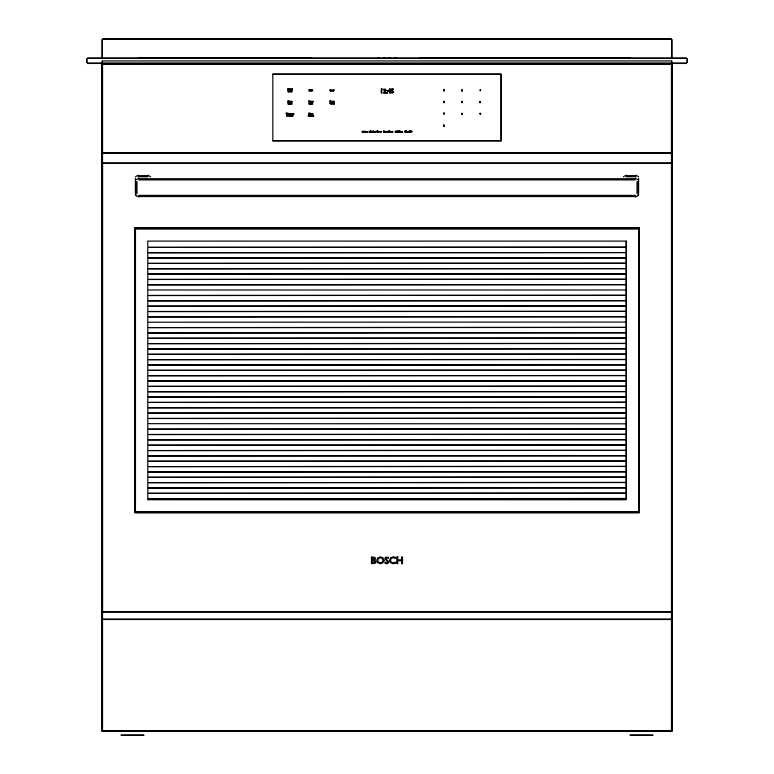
<?xml version="1.0" encoding="UTF-8"?>
<svg xmlns="http://www.w3.org/2000/svg" width="774" height="774" viewBox="0 0 774 774"><rect width="100%" height="100%" fill="white"/><g stroke="black" fill="none" stroke-linecap="round" stroke-linejoin="round"><path stroke-width="1.16" d="M135.382 228.785L135.382 511.914M638.618 511.914L638.618 228.785M134.647 228.117L134.647 512.582M272.835 74.236L272.835 140.742M501.165 140.742L501.165 74.236M638.647 193.742L638.211 195.367L635.406 196.983M639.353 512.582L639.353 228.117M286.593 113.981L286.99 112.994L287.589 113.981C288.692 110.943 287.512 116.613 287.086 113.265L286.612 114.446L285.993 112.994M288.954 115.626C288.334 114.842 287.996 116.971 289.05 115.461M370.069 131.59L370.891 130.961L370.301 131.609L371.036 132.325M135.382 176.762L138.024 175.234M135.789 179.907L138.594 178.291M623.409 176.762L626.05 175.234M637.505 195.812L638.618 194.7M290.008 89.329L290.618 90.007L290.008 89.184M291.585 101.539L292.185 102.216L291.585 101.394M290.598 103.426L291.208 104.103L290.608 103.29M292.301 113.749L292.911 114.426L292.311 113.614M311.612 101.539L312.212 102.216L311.612 101.394M332.597 101.539L333.207 102.216L332.607 101.394M365.725 131.686L366.305 132.325L365.734 131.541M373.32 131.686L373.9 132.325L373.329 131.541M375.284 131.686L375.864 132.325L375.293 131.541M386.952 131.686L387.532 132.325L386.952 131.541M402.17 131.686L402.751 132.325L402.18 131.541M290.221 113.739C290.772 114.407 292.369 113.614 290.221 113.614M378.486 131.677C379.018 132.306 380.537 131.551 378.486 131.541M390.154 131.677C390.677 132.306 392.205 131.551 390.154 131.541M310.635 90.481C310.142 89.62 310.925 91.564 310.635 90.374M310.635 103.639C310.142 102.778 310.925 104.722 310.635 103.532M288.721 113.962C288.325 113.168 288.692 114.881 288.721 113.855M289.592 115.848C289.099 114.997 289.873 116.932 289.592 115.752M332.501 103.639C332.007 102.778 332.791 104.722 332.501 103.532M401.532 131.88C401.058 131.067 401.832 132.915 401.532 131.783M407.879 131.88C407.395 131.087 408.159 132.876 407.879 131.783M272.932 74.14L501.068 74.14M134.802 227.962L639.198 227.962M135.469 228.698L638.531 228.698M501.068 140.849L272.932 140.849M638.531 512.001L135.469 512.001M639.198 512.746L134.802 512.746M102.719 38.894L671.281 38.894M102.719 39.174L671.281 39.174M377.935 57.595L379.454 57.595M383.478 57.595L384.988 57.595M389.012 57.595L390.522 57.595M394.547 57.595L396.065 57.595M138.662 57.779L310.751 57.779M420.127 57.779L630.375 57.779M145.289 57.934L168.645 57.934M171.741 57.934L277.673 57.934M281.204 57.934L304.114 57.934M310.074 57.934L310.664 57.934M420.214 57.934L420.892 57.934M428.206 57.934L469.199 57.934M472.285 57.934L578.217 57.934M581.313 57.934L582.58 57.934M583.509 57.934L622.296 57.934M629.61 57.934L630.288 57.934M87.501 58.021L686.499 58.021M87.501 58.408L686.499 58.408M102.342 60.933L671.658 60.933M87.501 63.081L686.499 63.081M87.501 63.458L686.499 63.458M102.913 63.729L671.087 63.729M102.913 64.078L671.087 64.078M273.077 74.236L500.923 74.236M444.179 113.314L443.502 113.101L444.508 113.101L443.802 114.687M290.627 115.374L291.005 115.945C291.788 114.097 290.985 117.648 290.705 115.674C290.463 117.619 289.602 114.088 290.395 115.945M273.077 140.742L500.923 140.742M102.913 152.807L671.087 152.807M102.913 153.165L671.087 153.165M103.01 162.975L670.99 162.975M103.01 163.353L670.99 163.353M138.024 175.64L147.95 175.64M626.05 175.64L635.976 175.64M138.024 176.762L147.95 176.762M626.05 176.762L635.976 176.762M138.594 178.717L635.406 178.717M138.594 179.907L635.406 179.907M138.594 195.367L635.406 195.367M138.594 196.557L635.406 196.557M135.015 227.962L638.985 227.962M135.015 228.117L638.985 228.117M135.595 228.785L638.405 228.785M626.176 241.101L147.766 241.101L147.786 499.569L626.214 499.627L626.243 241.13L626.234 499.569L147.766 499.598M135.595 512.001L638.405 511.914M135.015 512.582L638.985 512.582M103.01 611.692L670.99 611.692M103.01 612.079L670.99 612.079M103.194 619.065L670.806 619.065M103.194 619.519L670.806 619.519M103.194 730.859L670.806 730.859M102.342 731.295L671.658 731.295M102.342 731.43L671.658 731.43M121.083 735.126L143.896 735.126M630.104 735.126L652.917 735.126M121.208 735.252L143.77 735.252M630.23 735.252L652.792 735.252M635.976 175.234L638.618 176.762M635.406 178.291L638.211 179.907M147.95 175.234L150.591 176.762M138.594 196.983L135.789 195.367L135.353 193.742M311.487 116.158L311.496 115.52L311.67 116.158M370.069 131.648L371.346 132.325L371.346 131.425L371.172 132.325M135.382 194.7L136.495 195.812M687.409 58.93L687.409 62.549M687.022 58.93L687.022 62.549M671.938 39.561L671.938 58.553M671.987 62.326L671.987 731.101M671.851 61.117L671.851 731.101M671.658 39.561L671.658 58.553M671.561 64.561L671.561 152.333M671.464 62.839L671.464 730.337M639.198 228.33L639.198 512.369M638.618 178.291L638.618 193.171M638.211 181.532L638.211 193.742M637.021 181.532L637.021 193.742M625.295 289.989L148.705 289.989M625.295 322.071L148.705 322.226M625.295 423.823L148.705 423.668M501.068 74.381L501.068 140.597M136.979 181.532L136.979 193.742M135.789 181.532L135.789 193.742M135.469 228.901L135.469 511.798M135.382 178.291L135.382 193.171M134.802 228.33L134.802 512.369M102.536 62.839L102.536 730.337M102.342 39.561L102.342 58.553M102.439 64.561L102.439 152.333M102.487 163.885L102.487 611.17M102.062 39.561L102.062 58.553M102.149 61.117L102.149 731.101M102.013 62.326L102.013 731.101M86.978 58.93L86.978 62.549M86.591 58.93L86.591 62.549M480.47 113.575L479.948 113.546L480.47 113.575M397.314 131.154L397.468 132.325L397.314 131.154M411.4 131.154C411.391 133.505 412.977 130.4 411.4 131.154M385.171 90.219L383.372 93.161L386.1 93.161L386.1 92.58L384.455 92.58L385.791 90.152L385.423 89.184L383.469 89.223L383.469 89.997L384.436 89.416L385.171 90.219M462.242 89.939L461.594 90.993L462.581 91.003L461.981 90.79C463.433 89.436 460.646 89.252 462.242 89.939M443.754 125.282L443.957 126.307L443.754 125.282M480.586 89.832C480.18 92.89 479.57 88.526 480.586 89.832M290.173 103.513C289.824 105.786 289.108 102.758 290.173 103.513M293.83 113.836C293.53 116.09 292.688 113.081 293.83 113.836M367.186 131.764C366.857 133.931 366.131 131.019 367.186 131.764M443.599 125.136L443.957 126.52L444.324 125.136L443.599 125.136M461.643 114.03C463.113 116.023 462.194 111.388 461.643 114.03M409.417 130.941L409.03 132.344L409.417 130.941M479.909 101.733L479.88 102.7C481.118 103.126 480.093 100.601 479.909 101.733M309.929 89.881L309.939 90.819L309.068 90.945L309.068 89.513L309.929 89.881M309.929 103.039L309.939 103.977L309.068 104.103L309.068 102.671L309.929 103.039M330.914 89.881L330.933 90.819L330.063 90.945L330.063 89.513L330.914 89.881M375.516 558.635L374.481 560.105L376.106 561.866L375.584 563.085L371.462 563.675L371.462 556.903L375.022 557.454L375.516 558.635M330.527 103.077C331.108 105.351 328.34 102.342 330.527 103.077M480.702 113.652L480.528 114.233C480.373 115.316 479.299 112.791 480.557 113.246L480.702 113.652M289.476 113.73L289.224 114.426L289.476 113.73M292.853 115.616L292.601 116.313L292.853 115.616M311.835 113.73C310.838 115.191 312.725 112.791 311.777 113.701M331.485 90.248L331.233 90.945L331.485 90.248M381.079 131.657L380.837 132.325L381.079 131.657M392.737 131.657L392.495 132.325L392.737 131.657M408.595 131.657L408.353 132.325L408.595 131.657M287.909 115.597C287.212 117.319 286.303 114.368 287.764 115.229L287.909 115.597M290.308 91.071C290.589 93.112 291.218 90.5 290.308 91.071M372.352 131.541C372.613 133.486 373.213 130.99 372.352 131.541M290.947 89.174L290.947 89.871L291.663 89.91L290.947 89.174M290.473 101.384L290.463 102.081L291.179 102.12L290.473 101.384M291.663 115.49L291.663 116.187L292.369 116.226L291.663 115.49M312.203 90.123L312.203 90.81L312.919 90.858L312.203 90.123M312.203 103.271L312.203 103.968L312.919 104.016L312.203 103.271M312.473 113.604L312.473 114.291L313.189 114.339L312.473 113.604M312.193 115.49L312.193 116.187L312.899 116.226L312.193 115.49M362.89 131.532L363.567 132.238L362.89 131.532M374.229 131.532L374.906 132.238L374.229 131.532M379.937 131.532L380.614 132.238L379.937 131.532M385.887 131.532L386.565 132.238L385.887 131.532M391.596 131.532L392.283 132.238L391.596 131.532M395.94 131.532L396.617 132.238L395.94 131.532M400.255 131.532L400.932 132.238L400.255 131.532M406.602 131.532L407.279 132.238L406.602 131.532M289.834 91.409L289.205 91.409L289.834 91.409M311.032 101.733L310.403 101.733L311.032 101.733M311.167 113.952L310.548 113.952L311.167 113.952M310.645 115.839L310.026 115.839L310.645 115.839M332.81 90.471L332.181 90.471L332.81 90.471M332.017 101.733L331.398 101.733L332.017 101.733M331.688 103.629L331.069 103.619L331.688 103.629M480.49 102.391L479.977 102.226L480.49 102.391M290.018 91.409L289.515 91.913L289.012 91.409L290.018 91.409M311.216 101.733L310.713 102.236L310.21 101.733L311.216 101.733M311.361 113.952L310.848 114.446L310.355 113.952L311.361 113.952M310.838 115.839L310.326 116.332L309.832 115.839L310.838 115.839M311.138 115.49L311.864 116.313L311.864 114.881L311.138 115.49M332.994 90.471L332.491 90.964L331.988 90.471L332.994 90.471M332.21 101.733L331.698 102.236L331.204 101.733L332.21 101.733M331.882 103.619L331.369 104.122L330.875 103.619L331.882 103.619M289.244 101.5L288.47 102.236L287.705 101.5L288.479 100.765L289.244 101.5M384.717 131.648L383.981 132.344L383.256 131.648L383.981 130.941L384.717 131.648M411.129 131.648L410.394 132.344L409.669 131.648L410.394 130.941L411.129 131.648M384.03 560.289L383.053 562.708L380.363 563.762L377.731 562.717L376.754 560.289L377.751 557.851L380.382 556.816L383.043 557.851L384.03 560.289M393.598 91.845L393.202 92.832L391.151 92.957L391.151 92.319L392.089 92.628L392.979 91.854L391.47 91.1L391.47 88.865L393.386 88.865L393.386 89.416L392.031 89.416L392.031 90.5L393.598 91.845M462.523 102.362C460.859 103.416 462.804 102.284 461.749 102.091L461.749 101.278L462.446 101.278L461.952 101.868L462.523 102.362M462.368 114.223L461.817 114.223L462.368 114.223M288.083 101.113L288.083 101.887L288.876 101.887L288.876 101.113L288.083 101.113M383.604 131.27L383.604 132.015L384.368 132.015L384.368 131.27L383.604 131.27M410.017 131.27L410.017 132.015L410.781 132.015L410.781 131.27L410.017 131.27M378.505 558.441L377.76 560.289L378.505 562.137L380.382 562.872L382.279 562.137L383.024 560.289L382.279 558.441L380.382 557.706L378.505 558.441M309.842 90.539L309.271 90.761L309.842 90.539M309.842 103.697L309.271 103.919L309.842 103.697M330.827 90.539L330.266 90.761L330.827 90.539M375.109 561.731L374.81 562.456L372.439 562.804L372.439 560.676L374.742 560.976L375.109 561.731M288.122 115.597L286.806 116.313L286.806 114.881L288.122 115.597M308.971 100.978L308.932 101.994L310.045 102.11L308.961 101.5L310.026 100.881L308.971 100.978M329.966 100.978L329.927 101.994L331.03 102.11L329.956 101.5L331.02 100.881L329.966 100.978M362.629 131.977C361.535 133.234 362.319 129.355 362.629 131.977M395.678 131.977C394.585 133.234 395.369 129.355 395.678 131.977M398.504 131.145L398.475 132.112L399.529 132.228L398.494 131.648L399.51 131.058L398.504 131.145M404.85 131.145L404.821 132.112L405.876 132.228L404.841 131.648L405.857 131.058L404.85 131.145M461.923 113.362L462.272 113.701L461.923 113.362M388.703 561.924L388.161 563.24L386.807 563.762L384.91 563.133L384.91 561.905L386.7 562.891L387.803 562.04L384.872 558.625L385.433 557.309L388.432 557.29L388.432 558.393L386.845 557.686L385.771 558.489L388.703 561.924M390.541 557.831L389.496 560.386L390.367 562.611L393.144 563.762L395.601 563.172L395.601 562.108L393.24 562.872L391.257 562.156L390.502 560.299L391.267 558.451L393.192 557.706L395.533 558.412L395.533 557.377L393.211 556.816L390.541 557.831M288.779 88.981L287.87 90.007L287.87 88.575L288.779 88.981M288.567 88.971L288.083 89.204L288.567 88.971M386.729 90.384L387.261 90.926L386.729 90.384M386.729 92.57L387.261 93.103L386.729 92.57M290.057 101.268L289.805 101.849C288.741 100.233 290.434 103.648 290.057 101.268M313.054 101.268L312.812 101.849C311.748 100.233 313.431 103.648 313.054 101.268M334.049 101.268L333.797 101.849C332.733 100.233 334.426 103.648 334.049 101.268M385.491 131.425L385.259 131.977C384.243 130.438 385.849 133.689 385.491 131.425M374.51 558.722L374.161 559.534L372.439 559.805L372.439 557.783L374.258 558.064L374.51 558.722M313.712 116.061C312.812 116.932 313.441 114.32 313.712 116.061M333.584 103.842C332.714 104.713 333.236 102.12 333.584 103.842M367.979 132.083C367.157 132.905 367.65 130.429 367.979 132.083M288.954 89.59C290.115 90.287 288.886 88.778 288.954 89.59M289.621 104.19L289.621 104.19M293.278 114.513L293.278 114.513M366.653 132.412L366.653 132.412M309.919 113.314L309.474 113.865L309 113.314C309.107 116.487 308.207 111.475 309.465 113.585C310.713 111.475 309.803 116.487 309.919 113.314M309.397 115.2L308.952 115.761L308.478 115.2C308.584 118.374 307.684 113.362 308.932 115.471C310.19 113.362 309.281 118.374 309.397 115.2M389.564 89.978L388.587 91.197L389.583 91.197L389.583 89.978M389.932 88.807L387.755 91.467L389.583 91.748L389.583 93.161L390.193 93.161L390.657 91.748L389.932 88.807M444.199 101.249L443.415 102.216L444.073 102.836L444.199 101.249M291.982 90.945L291.817 91.893L291.343 91.409L291.982 90.945M311.961 90.007L311.787 90.945L311.312 90.471L311.961 90.007M311.961 103.165L311.787 104.103L311.312 103.619L311.961 103.165M291.682 102.971L291.808 104.122L291.682 102.971M334.01 102.971L334.136 104.122L334.01 102.971M363.983 131.241L363.886 132.267L364.477 131.59C365.038 133.38 365.067 130.729 363.983 131.241M371.81 131.241L371.926 132.344L371.81 131.241M110.16 38.7L107.683 38.99L110.16 38.7M119.477 38.7L116.99 38.99L119.477 38.7M128.784 38.7L126.307 38.99L128.784 38.7M138.091 38.7L135.614 38.99L138.091 38.7M147.408 38.7L144.922 38.99L147.408 38.7M156.716 38.7L154.239 38.99L156.716 38.7M166.023 38.7L163.546 38.99L166.023 38.7M175.34 38.7L172.854 38.99L175.34 38.7M184.647 38.7L182.171 38.99L184.647 38.7M193.955 38.7L191.478 38.99L193.955 38.7M203.272 38.7L200.785 38.99L203.272 38.7M212.579 38.7L210.102 38.99L212.579 38.7M221.886 38.7L219.41 38.99L221.886 38.7M231.203 38.7L228.717 38.99L231.203 38.7M240.511 38.7L238.034 38.99L240.511 38.7M249.818 38.7L247.341 38.99L249.818 38.7M259.135 38.7L256.649 38.99L259.135 38.7M268.443 38.7L265.966 38.99L268.443 38.7M277.75 38.7L275.273 38.99L277.75 38.7M287.067 38.7L284.58 38.99L287.067 38.7M296.374 38.7L293.897 38.99L296.374 38.7M305.682 38.7L303.205 38.99L305.682 38.7M314.999 38.7L312.512 38.99L314.999 38.7M324.306 38.7L321.829 38.99L324.306 38.7M333.613 38.7L331.137 38.99L333.613 38.7M342.93 38.7L340.444 38.99L342.93 38.7M352.238 38.7L349.761 38.99L352.238 38.7M361.545 38.7L359.068 38.99L361.545 38.7M370.862 38.7L368.376 38.99L370.862 38.7M380.169 38.7L377.693 38.99L380.169 38.7M389.477 38.7L387 38.99L389.477 38.7M398.794 38.7L396.307 38.99L398.794 38.7M408.101 38.7L405.624 38.99L408.101 38.7M417.409 38.7L414.932 38.99L417.409 38.7M426.726 38.7L424.239 38.99L426.726 38.7M436.033 38.7L433.556 38.99L436.033 38.7M445.34 38.7L442.863 38.99L445.34 38.7M454.657 38.7L452.171 38.99L454.657 38.7M463.965 38.7L461.488 38.99L463.965 38.7M473.272 38.7L470.795 38.99L473.272 38.7M482.589 38.7L480.103 38.99L482.589 38.7M491.896 38.7L489.42 38.99L491.896 38.7M501.204 38.7L498.727 38.99L501.204 38.7M510.521 38.7L508.034 38.99L510.521 38.7M519.828 38.7L517.351 38.99L519.828 38.7M529.135 38.7L526.659 38.99L529.135 38.7M538.452 38.7L535.966 38.99L538.452 38.7M547.76 38.7L545.283 38.99L547.76 38.7M557.067 38.7L554.59 38.99L557.067 38.7M566.384 38.7L563.898 38.99L566.384 38.7M575.692 38.7L573.215 38.99L575.692 38.7M584.999 38.7L582.522 38.99L584.999 38.7M594.316 38.7L591.829 38.99L594.316 38.7M603.623 38.7L601.146 38.99L603.623 38.7M612.931 38.7L610.454 38.99L612.931 38.7M622.248 38.7L619.761 38.99L622.248 38.7M631.555 38.7L629.078 38.99L631.555 38.7M640.862 38.7L638.386 38.99L640.862 38.7M650.179 38.7L647.693 38.99L650.179 38.7M659.487 38.7L657.01 38.99L659.487 38.7M292.069 88.575L291.885 90.007L292.069 88.575M381.901 88.865L381.282 88.865L381.282 93.161L381.901 93.161L381.901 88.865M290.008 89.058L289.824 90.007L290.008 89.058M311.303 89.513L311.119 90.945L311.303 89.513M333.855 89.513L333.671 90.945L333.855 89.513M444.073 89.445L443.85 91.003L444.073 89.445M333.401 90.007L333.207 90.945L333.401 90.007M288.267 90.461L288.063 91.893L288.915 91.893L288.267 91.709L288.267 90.461M291.334 90.461L291.15 91.893L291.334 90.461M291.585 101.268L291.392 102.216L291.585 101.268M311.612 101.268L311.419 102.216L311.612 101.268M332.597 101.268L332.414 102.216L332.597 101.268M288.257 102.671L288.054 104.103L288.905 104.103L288.257 103.919L288.257 102.671M290.598 102.671L290.414 104.103L290.598 102.671M311.303 102.671L311.119 104.103L311.303 102.671M289.253 103.165L289.07 104.103L289.253 103.165M290.221 113.488L290.037 114.426L290.221 113.488M291.856 113.488L291.663 114.426L291.856 113.488M292.301 113.488L292.117 114.426L292.301 113.488M370.069 130.961L369.875 132.325L370.069 130.961M373.32 130.961L373.145 132.325L373.32 130.961M377.722 130.961L376.58 130.961L377.054 132.325L377.722 130.961M389.38 130.961L388.238 130.961L388.712 132.325L389.38 130.961M397.014 130.961L396.83 132.325L397.014 130.961M399.926 130.961L399.752 132.325L399.926 130.961M406.273 130.961L406.098 132.325L406.273 130.961M365.299 131.425L365.115 132.325L365.299 131.425M365.725 131.425L365.551 132.325L365.725 131.425M375.284 131.425L375.109 132.325L375.284 131.425M378.06 131.425L377.886 132.325L378.06 131.425M378.486 131.425L378.312 132.325L378.486 131.425M386.952 131.425L386.768 132.325L386.952 131.425M389.728 131.425L389.545 132.325L389.728 131.425M390.154 131.425L389.97 132.325L390.154 131.425M402.17 131.425L401.996 132.325L402.17 131.425M625.295 247.216L148.705 247.37L625.295 247.216M625.295 252.566L148.705 252.721L625.295 252.566M625.295 257.906L148.705 258.061L625.295 257.906M625.295 263.257L148.705 263.412L625.295 263.257M625.295 268.607L148.705 268.762L625.295 268.607M625.295 273.948L148.705 274.102L625.295 273.948M625.295 279.298L148.705 279.453L625.295 279.298M625.295 284.648L148.705 284.803L625.295 284.648M625.295 295.339L148.705 295.494L625.295 295.339M625.295 300.689L148.705 300.844L625.295 300.689M625.295 306.03L148.705 306.185L625.295 306.03M625.295 311.38L148.705 311.535L625.295 311.38M625.295 316.73L148.705 316.885L625.295 316.73M625.295 327.421L148.705 327.576L625.295 327.421M625.295 332.772L148.705 332.917L625.295 332.772M625.295 338.112L148.705 338.267L625.295 338.112M625.295 343.463L148.705 343.617L625.295 343.463M625.295 348.813L148.705 348.958L625.295 348.813M625.295 354.153L148.705 354.308L625.295 354.153M625.295 359.504L148.705 359.658L625.295 359.504M625.295 364.854L148.705 364.999L625.295 364.854M625.295 370.195L148.705 370.349L625.295 370.195M625.295 375.545L148.705 375.7L625.295 375.545M625.295 380.895L148.705 381.04L625.295 380.895M625.295 386.236L148.705 386.39L625.295 386.236M625.295 391.586L148.705 391.741L625.295 391.586M625.295 396.936L148.705 397.081L625.295 396.936M625.295 402.277L148.705 402.432L625.295 402.277M625.295 407.627L148.705 407.782L625.295 407.627M625.295 412.977L148.705 413.123L625.295 412.977M625.295 418.318L148.705 418.473L625.295 418.318M625.295 429.019L148.705 429.164L625.295 429.019M625.295 434.359L148.705 434.514L625.295 434.359M625.295 439.709L148.705 439.864L625.295 439.709M625.295 445.06L148.705 445.205L625.295 445.06M625.295 450.4L148.705 450.555L625.295 450.4M625.295 455.751L148.705 455.905L625.295 455.751M625.295 461.101L148.705 461.246L625.295 461.101M625.295 466.441L148.705 466.596L625.295 466.441M625.295 471.792L148.705 471.947L625.295 471.792M625.295 477.142L148.705 477.287L625.295 477.142M625.295 482.483L148.705 482.637L625.295 482.483M625.295 487.833L148.705 487.988L625.295 487.833M625.295 493.183L148.705 493.328L625.295 493.183M625.295 498.524L148.705 498.679L625.295 498.524M397.759 556.903L396.791 556.903L396.791 563.675L397.759 563.675L397.759 560.724L401.551 560.724L401.551 563.675L402.528 563.675L402.528 556.903L401.551 556.903L401.551 559.854L397.759 559.854L397.759 556.903"/></g></svg>
